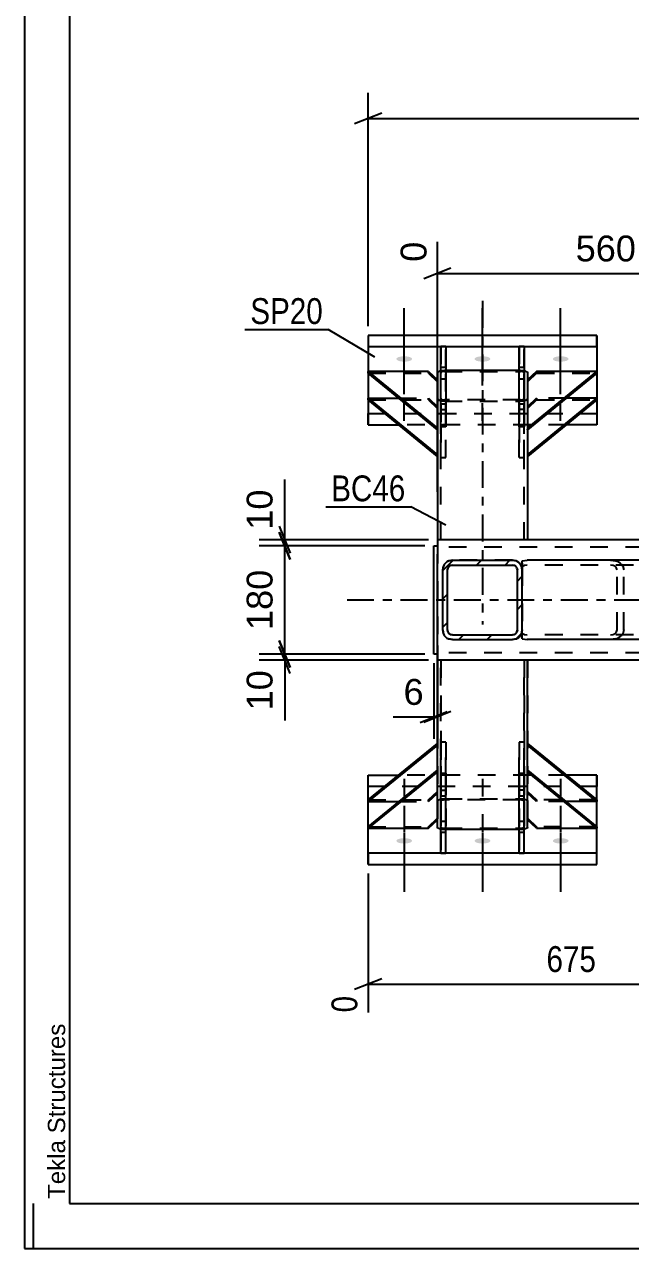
# Model space of a CAD drawing. Header units: millimetres. Extents: x 0 to 841, y 0 to 594.
# Drawn here: x 0 to 67.1, y 0 to 135.7 of the extents above; entities that cross this region are included whole.
import ezdxf

# ---------------------------------------------------------------- set-up
doc = ezdxf.new("R2010")
doc.units = ezdxf.units.MM
doc.linetypes.add('DXK_LINE_DOT2', pattern=[3.9198, 1.9599, -1.9599])
doc.linetypes.add('DXK_LINE_DOT3', pattern=[5.9187, 2.979, -0.9799, 0.9799, -0.9799])
doc.styles.add('Arial', font='ARIAL.TTF', dxfattribs={"height": 0.2})
doc.styles.add('Arial Narrow', font='ARIALN.TTF', dxfattribs={"height": 0.2})

# ---------------------------------------------------------------- blocks, each defined once
blk = doc.blocks.new('Unknown-318890635-1126')
at = {"color": 5, "linetype": 'Continuous'}
for p, q in [((0, 594), (0, 0)), ((5, 589), (5, 5)), ((1, 0), (1, 5)), ((5, 5), (836, 5)), ((0, 0), (841, 0))]:
    blk.add_line(p, q, dxfattribs=at)
at = {"color": 174, "linetype": 'Continuous', "style": 'Arial'}
blk.add_text('Tekla Structures', height=1.9102, rotation=90, dxfattribs=at).set_placement((4.5, 5.5))
blk = doc.blocks.new('Part-318890635-2611 - 2607')
at = {"color": 2, "linetype": 'Continuous'}
for p, q in [((45.74, 52.99), (45.74, 65.25)), ((55.74, 52.99), (55.74, 65.25)), ((45.74, 46.73), (45.74, 47.53)), ((55.74, 46.73), (55.74, 47.53)), ((45.8, 46.62), (45.74, 46.73)), ((45.97, 46.53), (45.8, 46.62)), ((46.14, 46.49), (45.97, 46.53)), ((54.8, 46.45), (46.67, 46.45)), ((55.5, 46.53), (55.34, 46.49)), ((55.68, 46.62), (55.5, 46.53)), ((55.74, 46.73), (55.68, 46.62))]:
    blk.add_line(p, q, dxfattribs=at)
at = {"color": 7, "linetype": 'DXK_LINE_DOT2'}
for p, q in [((55.74, 65.25), (45.74, 65.25)), ((45.74, 65.25), (45.74, 49.6)), ((46.14, 46.73), (46.14, 65.25)), ((46.14, 65.25), (46.14, 49.6)), ((55.34, 49.6), (55.34, 65.25)), ((55.34, 65.25), (55.34, 46.73)), ((55.74, 65.25), (55.74, 49.6)), ((45.74, 47.53), (45.74, 52.99)), ((55.74, 47.53), (55.74, 52.99)), ((45.74, 49.6), (45.8, 49.7)), ((45.74, 49.6), (45.74, 46.73)), ((45.8, 49.7), (45.97, 49.79)), ((45.97, 49.79), (46.23, 49.85)), ((46.17, 49.65), (46.14, 49.6)), ((46.14, 49.6), (46.14, 46.73)), ((46.25, 49.7), (46.17, 49.65)), ((46.23, 49.85), (46.54, 49.87)), ((46.38, 49.72), (46.25, 49.7)), ((46.54, 49.74), (46.38, 49.72)), ((46.54, 49.87), (54.94, 49.87)), ((54.94, 49.74), (46.54, 49.74)), ((54.94, 49.87), (55.24, 49.85)), ((55.09, 49.72), (54.94, 49.74)), ((55.22, 49.7), (55.09, 49.72)), ((55.31, 49.65), (55.22, 49.7)), ((55.24, 49.85), (55.5, 49.79)), ((55.34, 49.6), (55.31, 49.65)), ((55.34, 46.73), (55.34, 49.6)), ((55.5, 49.79), (55.68, 49.7)), ((55.68, 49.7), (55.74, 49.6)), ((55.74, 49.6), (55.74, 46.73)), ((46.14, 46.73), (46.17, 46.67)), ((46.23, 46.47), (46.14, 46.49)), ((46.17, 46.67), (46.25, 46.63)), ((46.54, 46.45), (46.23, 46.47)), ((46.25, 46.63), (46.38, 46.6)), ((46.38, 46.6), (46.54, 46.59)), ((46.54, 46.59), (54.94, 46.59)), ((46.67, 46.45), (46.54, 46.45)), ((54.94, 46.45), (54.8, 46.45)), ((54.94, 46.59), (55.09, 46.6)), ((55.24, 46.47), (54.94, 46.45)), ((55.09, 46.6), (55.22, 46.63)), ((55.22, 46.63), (55.31, 46.67)), ((55.34, 46.49), (55.24, 46.47)), ((55.31, 46.67), (55.34, 46.73))]:
    blk.add_line(p, q, dxfattribs=at)
blk = doc.blocks.new('Bolt-318890635-2741 - 2607')
at = {"linetype": 'Continuous'}
for points in [[(42.07, 44.9), (41.89, 44.91), (41.72, 44.93), (41.56, 44.96), (41.43, 45), (41.32, 45.05), (41.25, 45.11), (41.21, 45.17), (41.21, 45.23), (41.25, 45.29), (41.32, 45.35), (41.43, 45.4), (41.56, 45.44), (41.72, 45.47), (41.89, 45.49), (42.07, 45.49), (42.25, 45.49), (42.42, 45.47), (42.58, 45.44), (42.71, 45.4), (42.82, 45.35), (42.89, 45.29), (42.93, 45.23), (42.93, 45.17), (42.89, 45.11), (42.82, 45.05), (42.71, 45), (42.58, 44.96), (42.42, 44.93), (42.25, 44.91)], [(50.74, 44.9), (50.56, 44.91), (50.38, 44.93), (50.23, 44.96), (50.09, 45), (49.99, 45.05), (49.91, 45.11), (49.87, 45.17), (49.87, 45.23), (49.91, 45.29), (49.99, 45.35), (50.09, 45.4), (50.23, 45.44), (50.38, 45.47), (50.56, 45.49), (50.74, 45.49), (50.92, 45.49), (51.09, 45.47), (51.25, 45.44), (51.38, 45.4), (51.49, 45.35), (51.56, 45.29), (51.6, 45.23), (51.6, 45.17), (51.56, 45.11), (51.49, 45.05), (51.38, 45), (51.25, 44.96), (51.09, 44.93), (50.92, 44.91)], [(59.4, 44.9), (59.22, 44.91), (59.05, 44.93), (58.89, 44.96), (58.76, 45), (58.65, 45.05), (58.58, 45.11), (58.54, 45.17), (58.54, 45.23), (58.58, 45.29), (58.65, 45.35), (58.76, 45.4), (58.89, 45.44), (59.05, 45.47), (59.22, 45.49), (59.4, 45.49), (59.58, 45.49), (59.76, 45.47), (59.91, 45.44), (60.05, 45.4), (60.15, 45.35), (60.23, 45.29), (60.27, 45.23), (60.27, 45.17), (60.23, 45.11), (60.15, 45.05), (60.05, 45), (59.91, 44.96), (59.76, 44.93), (59.58, 44.91)]]:
    blk.add_hatch(color=1, dxfattribs=at).paths.add_polyline_path(points)
at = {"color": 1, "linetype": 'DXK_LINE_DOT2'}
for p, q in [((42.07, 52.07), (42.07, 45.49)), ((50.74, 52.07), (50.74, 45.49)), ((59.4, 52.07), (59.4, 45.49)), ((42.07, 49.1), (42.07, 42.52)), ((59.4, 49.1), (59.4, 42.52))]:
    blk.add_line(p, q, dxfattribs=at)
at = {"color": 1, "linetype": 'Continuous'}
for p, q in [((42.07, 46.14), (42.07, 39.56)), ((50.74, 46.14), (50.74, 39.56)), ((59.4, 46.14), (59.4, 39.56))]:
    blk.add_line(p, q, dxfattribs=at)
blk = doc.blocks.new('Part-318890635-2613 - 2607')
at = {"color": 2, "linetype": 'Continuous'}
for p, q in [((45.74, 78.58), (45.74, 76.98)), ((268.47, 78.58), (45.74, 78.58)), ((45.74, 66.85), (45.74, 76.98)), ((45.74, 65.25), (45.74, 66.85)), ((268.47, 65.25), (45.74, 65.25))]:
    blk.add_line(p, q, dxfattribs=at)
at = {"color": 7, "linetype": 'DXK_LINE_DOT2'}
for p, q in [((45.74, 78.58), (45.74, 78.11)), ((268.47, 77.78), (45.74, 77.78)), ((45.74, 66.85), (45.74, 65.37)), ((268.47, 66.05), (45.74, 66.05))]:
    blk.add_line(p, q, dxfattribs=at)
at = {"color": 7, "linetype": 'DXK_LINE_DOT3'}
blk.add_line((35.74, 71.91), (268.47, 71.91), dxfattribs=at)
blk = doc.blocks.new('Part-318890635-2742 - 2607')
at = {"color": 2, "linetype": 'Continuous'}
for p, q in [((38.07, 43.83), (38.07, 52.49)), ((38.07, 52.49), (41.45, 52.49)), ((63.4, 52.49), (60.03, 52.49)), ((63.4, 43.83), (63.4, 52.49)), ((38.07, 43.83), (38.07, 42.58)), ((63.4, 43.83), (38.07, 43.83)), ((63.4, 42.58), (63.4, 43.83)), ((38.07, 42.58), (63.4, 42.58))]:
    blk.add_line(p, q, dxfattribs=at)
at = {"color": 7, "linetype": 'DXK_LINE_DOT2'}
for p, q in [((38.07, 51.24), (38.07, 52.49)), ((60.03, 52.49), (41.45, 52.49)), ((63.4, 52.49), (63.4, 51.24)), ((38.07, 42.58), (38.07, 51.24)), ((63.4, 51.24), (38.07, 51.24)), ((63.4, 42.58), (63.4, 51.24))]:
    blk.add_line(p, q, dxfattribs=at)
blk = doc.blocks.new('Part-318890635-2614 - 2607')
at = {"linetype": 'Continuous'}
h = blk.add_hatch(dxfattribs=at)
h.set_pattern_fill('', scale=0.7, style=0, pattern_type=0)
h.set_pattern_definition([(45, (54.478, 67.5938), (-1.57154, 1.57154), [])])
h.paths.add_polyline_path([(54.07, 67.51), (54.48, 67.59), (54.82, 67.83), (55.06, 68.17), (55.14, 68.58), (55.14, 75.25), (55.06, 75.65), (54.82, 76), (54.48, 76.23), (54.07, 76.31), (47.4, 76.31), (47, 76.23), (46.65, 76), (46.42, 75.65), (46.34, 75.25), (46.34, 68.58), (46.42, 68.17), (46.65, 67.83), (47, 67.59), (47.4, 67.51)])
h.paths.add_polyline_path([(47.2, 68.09), (47.03, 68.2), (46.91, 68.38), (46.87, 68.58), (46.87, 75.25), (46.91, 75.45), (47.03, 75.62), (47.2, 75.74), (47.4, 75.78), (54.07, 75.78), (54.27, 75.74), (54.45, 75.62), (54.56, 75.45), (54.6, 75.25), (54.6, 68.58), (54.56, 68.38), (54.45, 68.2), (54.27, 68.09), (54.07, 68.05), (47.4, 68.05)])
at = {"color": 7, "linetype": 'DXK_LINE_DOT2'}
for p, q in [((47, 76.23), (47.4, 76.31)), ((54.07, 76.31), (47.4, 76.31)), ((54.07, 76.31), (54.07, 76.31)), ((54.07, 76.31), (54.48, 76.23)), ((46.34, 75.25), (46.42, 75.65)), ((46.34, 68.58), (46.34, 75.25)), ((46.91, 75.45), (46.87, 75.25)), ((46.87, 68.58), (46.87, 75.25)), ((47.4, 75.78), (47.2, 75.74)), ((47.4, 75.78), (54.07, 75.78)), ((54.27, 75.74), (54.07, 75.78)), ((54.6, 75.25), (54.56, 75.45)), ((54.6, 68.58), (54.6, 75.25)), ((55.06, 75.65), (55.14, 75.25)), ((55.14, 68.58), (55.14, 75.25)), ((46.42, 68.17), (46.34, 68.58)), ((46.87, 68.58), (46.91, 68.38)), ((47.2, 68.09), (47.4, 68.05)), ((47.4, 68.05), (54.07, 68.05)), ((54.07, 68.05), (54.27, 68.09)), ((54.56, 68.38), (54.6, 68.58)), ((55.14, 68.58), (55.06, 68.17)), ((47.4, 67.51), (47, 67.59)), ((47.4, 67.51), (54.07, 67.51)), ((54.48, 67.59), (54.07, 67.51))]:
    blk.add_line(p, q, dxfattribs=at)
at = {"color": 2, "linetype": 'Continuous'}
for p, q in [((47.4, 76.31), (47, 76.23)), ((47.4, 76.31), (47.4, 76.31)), ((47.4, 76.31), (54.07, 76.31)), ((54.07, 76.31), (54.07, 76.31)), ((54.48, 76.23), (54.07, 76.31)), ((46.42, 75.65), (46.34, 75.25)), ((46.34, 75.25), (46.34, 75.25)), ((46.34, 68.58), (46.34, 75.25)), ((46.87, 75.25), (46.91, 75.45)), ((46.87, 75.25), (46.87, 75.25)), ((46.87, 68.58), (46.87, 75.25)), ((47.2, 75.74), (47.4, 75.78)), ((47.4, 75.78), (47.4, 75.78)), ((47.4, 75.78), (54.07, 75.78)), ((54.07, 75.78), (54.07, 75.78)), ((54.07, 75.78), (54.27, 75.74)), ((54.56, 75.45), (54.6, 75.25)), ((54.6, 75.25), (54.6, 75.25)), ((54.6, 68.58), (54.6, 75.25)), ((55.14, 75.25), (55.06, 75.65)), ((55.14, 75.25), (55.14, 75.25)), ((55.14, 68.58), (55.14, 75.25)), ((46.34, 68.58), (46.34, 68.58)), ((46.34, 68.58), (46.42, 68.17)), ((46.87, 68.58), (46.87, 68.58)), ((46.91, 68.38), (46.87, 68.58)), ((47.4, 68.05), (47.2, 68.09)), ((47.4, 68.05), (47.4, 68.05)), ((47.4, 68.05), (54.07, 68.05)), ((54.27, 68.09), (54.07, 68.05)), ((54.07, 68.05), (54.07, 68.05)), ((54.6, 68.58), (54.56, 68.38)), ((54.6, 68.58), (54.6, 68.58)), ((55.06, 68.17), (55.14, 68.58)), ((55.14, 68.58), (55.14, 68.58)), ((47, 67.59), (47.4, 67.51)), ((47.4, 67.51), (47.4, 67.51)), ((47.4, 67.51), (54.07, 67.51)), ((54.07, 67.51), (54.48, 67.59)), ((54.07, 67.51), (54.07, 67.51))]:
    blk.add_line(p, q, dxfattribs=at)
at = {"color": 7, "linetype": 'DXK_LINE_DOT3'}
blk.add_line((50.74, 71.91), (50.74, 71.91), dxfattribs=at)
at = {"color": 7, "linetype": 'DXK_LINE_DOT2'}
for centre, radius, start, end in [((47.4, 75.25), 1.07, 112.5, 157.5), ((54.07, 75.25), 1.07, 22.5, 67.5), ((47.4, 75.25), 0.533, 112.5, 157.5), ((54.07, 75.25), 0.533, 22.5, 67.5), ((47.4, 68.58), 1.07, 202.5, 247.5), ((47.4, 68.58), 0.533, 202.5, 247.5), ((54.07, 68.58), 0.533, 292.5, 337.5), ((54.07, 68.58), 1.07, 292.5, 337.5)]:
    blk.add_arc(centre, radius, start, end, dxfattribs=at)
at = {"color": 2, "linetype": 'Continuous'}
for centre, radius, start, end in [((47.4, 75.25), 1.07, 112.5, 157.5), ((54.07, 75.25), 1.07, 22.5, 67.5), ((47.4, 75.25), 0.533, 112.5, 157.5), ((54.07, 75.25), 0.533, 22.5, 67.5), ((47.4, 68.58), 1.07, 202.5, 247.5), ((47.4, 68.58), 0.533, 202.5, 247.5), ((54.07, 68.58), 0.533, 292.5, 337.5), ((54.07, 68.58), 1.07, 292.5, 337.5)]:
    blk.add_arc(centre, radius, start, end, dxfattribs=at)
blk = doc.blocks.new('Part-318890635-2744 - 2607')
at = {"color": 2, "linetype": 'Continuous'}
for p, q in [((38.07, 97.05), (38.07, 97.24)), ((38.07, 97.24), (45.74, 90.97)), ((44.74, 97.24), (38.07, 97.24)), ((45.74, 90.79), (38.07, 97.05)), ((44.74, 97.24), (45.74, 96.3)), ((45.74, 96.3), (45.74, 90.97)), ((45.74, 90.97), (45.74, 90.83))]:
    blk.add_line(p, q, dxfattribs=at)
at = {"color": 7, "linetype": 'DXK_LINE_DOT2'}
for p, q in [((38.07, 97.05), (44.74, 97.05)), ((44.74, 97.05), (44.74, 97.24)), ((44.74, 97.05), (45.74, 96.11)), ((45.74, 90.83), (45.74, 90.79))]:
    blk.add_line(p, q, dxfattribs=at)
blk = doc.blocks.new('Part-318890635-2697 - 2607')
at = {"color": 2, "linetype": 'Continuous'}
for p, q in [((56.74, 97.24), (55.74, 96.3)), ((55.74, 90.97), (63.4, 97.24)), ((63.4, 97.05), (55.74, 90.79)), ((63.4, 97.24), (56.74, 97.24)), ((63.4, 97.24), (63.4, 97.05)), ((55.74, 96.3), (55.74, 90.84))]:
    blk.add_line(p, q, dxfattribs=at)
at = {"color": 7, "linetype": 'DXK_LINE_DOT2'}
for p, q in [((56.74, 97.05), (55.74, 96.11)), ((56.74, 97.24), (56.74, 97.05)), ((56.74, 97.05), (63.4, 97.05)), ((55.74, 90.79), (55.74, 90.84)), ((55.74, 90.84), (55.74, 90.79))]:
    blk.add_line(p, q, dxfattribs=at)
blk = doc.blocks.new('Part-318890635-2640 - 2607')
at = {"color": 7, "linetype": 'DXK_LINE_DOT3'}
blk.add_line((50.74, 105.06), (50.74, 69.18), dxfattribs=at)
at = {"color": 2, "linetype": 'Continuous'}
for p, q in [((45.74, 97.1), (45.8, 97.2)), ((45.74, 97.1), (45.74, 96.3)), ((45.8, 97.2), (45.97, 97.29)), ((46.14, 97.33), (45.97, 97.29)), ((54.8, 97.37), (46.67, 97.37)), ((55.5, 97.29), (55.34, 97.33)), ((55.5, 97.29), (55.68, 97.2)), ((55.68, 97.2), (55.74, 97.1)), ((55.74, 97.1), (55.74, 96.3)), ((45.74, 90.84), (45.74, 78.58)), ((55.74, 90.84), (55.74, 78.58))]:
    blk.add_line(p, q, dxfattribs=at)
at = {"color": 7, "linetype": 'DXK_LINE_DOT2'}
for p, q in [((46.23, 97.35), (46.14, 97.33)), ((46.17, 97.15), (46.14, 97.1)), ((46.14, 94.23), (46.14, 97.1)), ((46.14, 78.58), (46.14, 97.1)), ((46.25, 97.2), (46.17, 97.15)), ((46.23, 97.35), (46.54, 97.37)), ((46.38, 97.23), (46.25, 97.2)), ((46.54, 97.24), (46.38, 97.23)), ((46.67, 97.37), (46.54, 97.37)), ((46.54, 97.24), (54.94, 97.24)), ((54.94, 97.37), (54.8, 97.37)), ((54.94, 97.37), (55.24, 97.35)), ((55.09, 97.23), (54.94, 97.24)), ((55.22, 97.2), (55.09, 97.23)), ((55.31, 97.15), (55.22, 97.2)), ((55.34, 97.33), (55.24, 97.35)), ((55.34, 97.1), (55.31, 97.15)), ((55.34, 94.23), (55.34, 97.1)), ((55.34, 78.58), (55.34, 97.1)), ((45.74, 96.3), (45.74, 90.84)), ((45.74, 96.3), (45.74, 94.23)), ((55.74, 96.3), (55.74, 90.84)), ((55.74, 96.3), (55.74, 94.23)), ((45.74, 94.23), (45.74, 78.58)), ((45.8, 94.12), (45.74, 94.23)), ((45.97, 94.03), (45.8, 94.12)), ((46.23, 93.97), (45.97, 94.03)), ((46.14, 78.58), (46.14, 94.23)), ((46.14, 94.23), (46.17, 94.17)), ((46.17, 94.17), (46.25, 94.13)), ((46.54, 93.95), (46.23, 93.97)), ((46.25, 94.13), (46.38, 94.1)), ((46.38, 94.1), (46.54, 94.09)), ((54.94, 94.09), (46.54, 94.09)), ((46.54, 93.95), (54.94, 93.95)), ((54.94, 94.09), (55.09, 94.1)), ((55.24, 93.97), (54.94, 93.95)), ((55.09, 94.1), (55.22, 94.13)), ((55.22, 94.13), (55.31, 94.17)), ((55.5, 94.03), (55.24, 93.97)), ((55.31, 94.17), (55.34, 94.23)), ((55.34, 78.58), (55.34, 94.23)), ((55.68, 94.12), (55.5, 94.03)), ((55.74, 94.23), (55.68, 94.12)), ((55.74, 94.23), (55.74, 78.58)), ((55.74, 78.58), (45.74, 78.58))]:
    blk.add_line(p, q, dxfattribs=at)
blk = doc.blocks.new('Part-318890635-2715 - 2607')
at = {"color": 7, "linetype": 'DXK_LINE_DOT2'}
for p, q in [((55.34, 56.14), (54.8, 56.14)), ((54.8, 56.14), (54.8, 50.21)), ((54.8, 52.49), (54.8, 56.14)), ((55.34, 56.14), (55.34, 50.21)), ((55.34, 52.49), (55.34, 56.14)), ((55.34, 52.49), (54.8, 52.49)), ((54.8, 52.49), (54.8, 50.21)), ((55.34, 50.21), (55.34, 52.49)), ((55.34, 50.81), (54.8, 50.81)), ((54.8, 50.21), (55.34, 50.21))]:
    blk.add_line(p, q, dxfattribs=at)
blk = doc.blocks.new('Part-318890635-2655 - 2607')
at = {"color": 2, "linetype": 'Continuous'}
for p, q in [((63.4, 101.25), (38.07, 101.25)), ((38.07, 101.25), (38.07, 100)), ((63.4, 100), (63.4, 101.25)), ((38.07, 100), (63.4, 100)), ((38.07, 100), (38.07, 91.33)), ((63.4, 100), (63.4, 91.33)), ((38.07, 91.33), (41.45, 91.33)), ((63.4, 91.33), (60.03, 91.33))]:
    blk.add_line(p, q, dxfattribs=at)
at = {"color": 7, "linetype": 'DXK_LINE_DOT2'}
for p, q in [((38.07, 101.25), (38.07, 92.58)), ((63.4, 101.25), (63.4, 92.58)), ((38.07, 92.58), (63.4, 92.58)), ((38.07, 91.33), (38.07, 92.58)), ((63.4, 92.58), (63.4, 91.33)), ((60.03, 91.33), (41.45, 91.33))]:
    blk.add_line(p, q, dxfattribs=at)
blk = doc.blocks.new('Part-318890635-2661 - 2607')
at = {"color": 2, "linetype": 'Continuous'}
for p, q in [((45.34, 65.91), (45.34, 77.91)), ((45.34, 77.91), (45.74, 77.91)), ((45.74, 65.91), (45.34, 65.91))]:
    blk.add_line(p, q, dxfattribs=at)
at = {"color": 7, "linetype": 'DXK_LINE_DOT2'}
blk.add_line((45.74, 77.91), (45.74, 65.91), dxfattribs=at)
blk = doc.blocks.new('Bolt-318890635-2668 - 2607')
at = {"linetype": 'Continuous'}
for points in [[(42.07, 98.92), (42.25, 98.92), (42.42, 98.9), (42.58, 98.87), (42.71, 98.83), (42.82, 98.78), (42.89, 98.72), (42.93, 98.66), (42.93, 98.6), (42.89, 98.54), (42.82, 98.48), (42.71, 98.43), (42.58, 98.39), (42.42, 98.36), (42.25, 98.34), (42.07, 98.33), (41.89, 98.34), (41.72, 98.36), (41.56, 98.39), (41.43, 98.43), (41.32, 98.48), (41.25, 98.54), (41.21, 98.6), (41.21, 98.66), (41.25, 98.72), (41.32, 98.78), (41.43, 98.83), (41.56, 98.87), (41.72, 98.9), (41.89, 98.92)], [(50.74, 98.92), (50.92, 98.92), (51.09, 98.9), (51.25, 98.87), (51.38, 98.83), (51.49, 98.78), (51.56, 98.72), (51.6, 98.66), (51.6, 98.6), (51.56, 98.54), (51.49, 98.48), (51.38, 98.43), (51.25, 98.39), (51.09, 98.36), (50.92, 98.34), (50.74, 98.33), (50.56, 98.34), (50.38, 98.36), (50.23, 98.39), (50.09, 98.43), (49.99, 98.48), (49.91, 98.54), (49.87, 98.6), (49.87, 98.66), (49.91, 98.72), (49.99, 98.78), (50.09, 98.83), (50.23, 98.87), (50.38, 98.9), (50.56, 98.92)], [(59.4, 98.92), (59.58, 98.92), (59.76, 98.9), (59.91, 98.87), (60.05, 98.83), (60.15, 98.78), (60.23, 98.72), (60.27, 98.66), (60.27, 98.6), (60.23, 98.54), (60.15, 98.48), (60.05, 98.43), (59.91, 98.39), (59.76, 98.36), (59.58, 98.34), (59.4, 98.33), (59.22, 98.34), (59.05, 98.36), (58.89, 98.39), (58.76, 98.43), (58.65, 98.48), (58.58, 98.54), (58.54, 98.6), (58.54, 98.66), (58.58, 98.72), (58.65, 98.78), (58.76, 98.83), (58.89, 98.87), (59.05, 98.9), (59.22, 98.92)]]:
    blk.add_hatch(color=1, dxfattribs=at).paths.add_polyline_path(points)
at = {"color": 1, "linetype": 'Continuous'}
for p, q in [((42.07, 97.69), (42.07, 104.27)), ((50.74, 97.69), (50.74, 104.27)), ((59.4, 97.69), (59.4, 104.27))]:
    blk.add_line(p, q, dxfattribs=at)
at = {"color": 1, "linetype": 'DXK_LINE_DOT2'}
for p, q in [((42.07, 94.72), (42.07, 101.3)), ((59.4, 94.72), (59.4, 101.3)), ((42.07, 91.76), (42.07, 98.34)), ((50.74, 91.76), (50.74, 98.34)), ((59.4, 91.76), (59.4, 98.34))]:
    blk.add_line(p, q, dxfattribs=at)
blk = doc.blocks.new('Part-318890635-2690 - 2607')
at = {"linetype": 'Continuous'}
h = blk.add_hatch(dxfattribs=at)
h.set_pattern_fill('', scale=0.7, style=0, pattern_type=0)
h.set_pattern_definition([(45, (111.14, 67.5938), (-1.57154, 1.57154), [])])
h.paths.add_polyline_path([(110.58, 67.51), (111.14, 67.59), (111.62, 67.83), (111.94, 68.17), (112.05, 68.58), (112.05, 75.25), (111.94, 75.65), (111.62, 76), (111.14, 76.23), (110.58, 76.31), (101.35, 76.31), (100.79, 76.23), (100.31, 76), (99.99, 75.65), (99.88, 75.25), (99.88, 68.58), (99.99, 68.17), (100.31, 67.83), (100.79, 67.59), (101.35, 67.51)])
h.paths.add_polyline_path([(101.07, 68.09), (100.83, 68.2), (100.67, 68.38), (100.61, 68.58), (100.61, 75.25), (100.67, 75.45), (100.83, 75.62), (101.07, 75.74), (101.35, 75.78), (110.58, 75.78), (110.86, 75.74), (111.1, 75.62), (111.26, 75.45), (111.31, 75.25), (111.31, 68.58), (111.26, 68.38), (111.1, 68.2), (110.86, 68.09), (110.58, 68.05), (101.35, 68.05)])
at = {"color": 2, "linetype": 'Continuous'}
for p, q in [((55.12, 76.23), (55.69, 76.31)), ((55.14, 75.59), (55.12, 76.23)), ((55.14, 76), (55.12, 76.23)), ((101.35, 76.31), (55.69, 76.31)), ((101.35, 76.31), (100.79, 76.23)), ((101.35, 76.31), (110.58, 76.31)), ((111.14, 76.23), (110.58, 76.31)), ((55.14, 76), (55.14, 75.25)), ((99.99, 75.65), (99.88, 75.25)), ((99.88, 68.58), (99.88, 75.25)), ((100.61, 75.25), (100.67, 75.45)), ((100.61, 68.58), (100.61, 75.25)), ((101.07, 75.74), (101.35, 75.78)), ((101.35, 75.78), (110.58, 75.78)), ((110.58, 75.78), (110.86, 75.74)), ((111.26, 75.45), (111.31, 75.25)), ((111.31, 68.58), (111.31, 75.25)), ((112.05, 75.25), (111.94, 75.65)), ((112.05, 68.58), (112.05, 75.25)), ((55.12, 67.59), (55.14, 68.23)), ((55.14, 68.17), (55.14, 68.58)), ((55.14, 67.83), (55.14, 68.17)), ((99.88, 68.58), (99.99, 68.17)), ((100.67, 68.38), (100.61, 68.58)), ((101.35, 68.05), (101.07, 68.09)), ((101.35, 68.05), (110.58, 68.05)), ((110.86, 68.09), (110.58, 68.05)), ((111.31, 68.58), (111.26, 68.38)), ((111.94, 68.17), (112.05, 68.58)), ((55.12, 67.59), (55.14, 67.83)), ((55.12, 67.59), (55.69, 67.51)), ((101.35, 67.51), (55.69, 67.51)), ((100.79, 67.59), (101.35, 67.51)), ((101.35, 67.51), (110.58, 67.51)), ((110.58, 67.51), (111.14, 67.59))]:
    blk.add_line(p, q, dxfattribs=at)
at = {"color": 7, "linetype": 'DXK_LINE_DOT2'}
for p, q in [((64.91, 76.31), (65.48, 76.23)), ((110.58, 76.31), (101.35, 76.31)), ((55.16, 75.62), (55.14, 75.59)), ((55.14, 75.45), (55.14, 68.58)), ((55.4, 75.74), (55.16, 75.62)), ((55.69, 75.78), (55.4, 75.74)), ((110.58, 75.78), (55.69, 75.78)), ((65.19, 75.74), (64.91, 75.78)), ((65.65, 75.25), (65.59, 75.45)), ((65.65, 68.58), (65.65, 75.25)), ((66.27, 75.65), (66.39, 75.25)), ((66.39, 68.58), (66.39, 75.25)), ((55.14, 68.23), (55.16, 68.2)), ((55.16, 68.2), (55.4, 68.09)), ((55.4, 68.09), (55.69, 68.05)), ((110.58, 68.05), (55.69, 68.05)), ((64.91, 68.05), (65.19, 68.09)), ((65.59, 68.38), (65.65, 68.58)), ((66.39, 68.58), (66.27, 68.17)), ((65.48, 67.59), (64.91, 67.51)), ((110.58, 67.51), (101.35, 67.51))]:
    blk.add_line(p, q, dxfattribs=at)
for centre, radius, start, end in [((65.14, 74.93), 1.35, 32.6711, 75.6111), ((65.03, 75.09), 0.673, 32.6711, 75.6111), ((65.03, 68.74), 0.673, 284.3889, 327.3289), ((65.14, 68.9), 1.35, 284.3889, 327.3289)]:
    blk.add_arc(centre, radius, start, end, dxfattribs=at)
at = {"color": 2, "linetype": 'Continuous'}
for centre, radius, start, end in [((101.12, 74.93), 1.35, 104.3889, 147.3289), ((110.81, 74.93), 1.35, 32.6711, 75.6111), ((101.24, 75.09), 0.673, 104.3889, 147.3289), ((110.69, 75.09), 0.673, 32.6711, 75.6111), ((101.12, 68.9), 1.35, 212.6711, 255.6111), ((101.24, 68.74), 0.673, 212.6711, 255.6111), ((110.69, 68.74), 0.673, 284.3889, 327.3289), ((110.81, 68.9), 1.35, 284.3889, 327.3289)]:
    blk.add_arc(centre, radius, start, end, dxfattribs=at)
blk = doc.blocks.new('Part-318890635-2705 - 2607')
at = {"color": 2, "linetype": 'Continuous'}
for p, q in [((55.74, 53.04), (63.4, 46.77)), ((55.74, 52.85), (55.74, 52.99)), ((63.4, 46.59), (55.74, 52.85)), ((55.74, 47.53), (55.74, 52.85)), ((56.74, 46.59), (55.74, 47.53)), ((56.74, 46.59), (63.4, 46.59)), ((63.4, 46.77), (63.4, 46.59))]:
    blk.add_line(p, q, dxfattribs=at)
at = {"color": 7, "linetype": 'DXK_LINE_DOT2'}
for p, q in [((55.74, 53.04), (55.74, 52.99)), ((55.74, 52.99), (55.74, 53.04)), ((55.74, 47.71), (56.74, 46.77)), ((63.4, 46.77), (56.74, 46.77)), ((56.74, 46.77), (56.74, 46.59))]:
    blk.add_line(p, q, dxfattribs=at)
blk = doc.blocks.new('Part-318890635-2706 - 2607')
at = {"color": 2, "linetype": 'Continuous'}
for p, q in [((55.74, 56), (63.4, 49.74)), ((63.4, 49.55), (55.74, 55.82)), ((63.4, 49.55), (60, 49.55)), ((63.4, 49.74), (63.4, 49.55))]:
    blk.add_line(p, q, dxfattribs=at)
at = {"color": 7, "linetype": 'DXK_LINE_DOT2'}
for p, q in [((55.74, 50.49), (55.74, 56)), ((55.74, 50.67), (56.74, 49.74)), ((56.74, 49.55), (55.74, 50.49)), ((63.4, 49.74), (56.74, 49.74)), ((56.74, 49.74), (56.74, 49.55)), ((60, 49.55), (56.74, 49.55))]:
    blk.add_line(p, q, dxfattribs=at)
blk = doc.blocks.new('Part-318890635-2709 - 2607')
at = {"color": 2, "linetype": 'Continuous'}
for p, q in [((38.07, 46.77), (45.74, 53.04)), ((45.74, 47.53), (45.74, 52.99)), ((45.74, 52.85), (38.07, 46.59)), ((44.74, 46.59), (45.74, 47.53)), ((38.07, 46.59), (38.07, 46.77)), ((38.07, 46.59), (44.74, 46.59))]:
    blk.add_line(p, q, dxfattribs=at)
at = {"color": 7, "linetype": 'DXK_LINE_DOT2'}
for p, q in [((45.74, 53.04), (45.74, 52.99)), ((45.74, 52.99), (45.74, 53.04)), ((44.74, 46.77), (45.74, 47.71)), ((38.07, 46.77), (44.74, 46.77)), ((44.74, 46.59), (44.74, 46.77))]:
    blk.add_line(p, q, dxfattribs=at)
blk = doc.blocks.new('Part-318890635-2710 - 2607')
at = {"color": 2, "linetype": 'Continuous'}
for p, q in [((38.07, 49.74), (45.74, 56)), ((45.74, 55.82), (38.07, 49.55)), ((38.07, 49.55), (38.07, 49.74)), ((38.07, 49.55), (41.47, 49.55))]:
    blk.add_line(p, q, dxfattribs=at)
at = {"color": 7, "linetype": 'DXK_LINE_DOT2'}
for p, q in [((45.74, 50.49), (45.74, 56)), ((44.74, 49.74), (45.74, 50.67)), ((44.74, 49.55), (45.74, 50.49)), ((38.07, 49.74), (44.74, 49.74)), ((41.47, 49.55), (44.74, 49.55)), ((44.74, 49.55), (44.74, 49.74))]:
    blk.add_line(p, q, dxfattribs=at)
blk = doc.blocks.new('Part-318890635-2711 - 2607')
at = {"color": 2, "linetype": 'Continuous'}
for p, q in [((54.8, 43.83), (54.8, 52.72)), ((54.8, 52.72), (55.34, 52.72)), ((55.34, 43.83), (55.34, 52.72)), ((54.8, 43.83), (55.34, 43.83))]:
    blk.add_line(p, q, dxfattribs=at)
at = {"color": 7, "linetype": 'DXK_LINE_DOT2'}
for p, q in [((54.8, 52.72), (54.8, 46.11)), ((55.34, 52.72), (55.34, 46.11)), ((54.8, 47.39), (55.34, 47.39)), ((54.8, 46.11), (54.8, 43.83)), ((55.34, 46.11), (54.8, 46.11)), ((55.34, 43.83), (55.34, 46.11))]:
    blk.add_line(p, q, dxfattribs=at)
blk = doc.blocks.new('Part-318890635-2712 - 2607')
at = {"color": 2, "linetype": 'Continuous'}
for p, q in [((46.14, 43.83), (46.14, 52.72)), ((46.14, 52.72), (46.67, 52.72)), ((46.67, 43.83), (46.67, 52.72)), ((46.14, 43.83), (46.67, 43.83))]:
    blk.add_line(p, q, dxfattribs=at)
at = {"color": 7, "linetype": 'DXK_LINE_DOT2'}
for p, q in [((46.14, 52.72), (46.14, 46.11)), ((46.67, 52.72), (46.67, 46.11)), ((46.14, 47.39), (46.67, 47.39)), ((46.14, 46.11), (46.14, 43.83)), ((46.67, 46.11), (46.14, 46.11)), ((46.67, 43.83), (46.67, 46.11))]:
    blk.add_line(p, q, dxfattribs=at)
blk = doc.blocks.new('Part-318890635-2718 - 2607')
at = {"color": 7, "linetype": 'DXK_LINE_DOT2'}
for p, q in [((46.67, 56.14), (46.14, 56.14)), ((46.14, 56.14), (46.14, 50.21)), ((46.14, 52.49), (46.14, 56.14)), ((46.67, 56.14), (46.67, 50.21)), ((46.67, 52.49), (46.67, 56.14)), ((46.67, 52.49), (46.14, 52.49)), ((46.14, 52.49), (46.14, 50.21)), ((46.67, 50.21), (46.67, 52.49)), ((46.14, 50.81), (46.67, 50.81)), ((46.14, 50.21), (46.67, 50.21))]:
    blk.add_line(p, q, dxfattribs=at)
blk = doc.blocks.new('Part-318890635-2745 - 2607')
at = {"color": 2, "linetype": 'Continuous'}
for p, q in [((38.07, 94.09), (38.07, 94.27)), ((38.07, 94.27), (45.74, 88.01)), ((38.07, 94.27), (41.47, 94.27)), ((45.74, 87.83), (38.07, 94.09))]:
    blk.add_line(p, q, dxfattribs=at)
at = {"color": 7, "linetype": 'DXK_LINE_DOT2'}
for p, q in [((38.07, 94.09), (44.74, 94.09)), ((41.47, 94.27), (44.74, 94.27)), ((44.74, 94.09), (44.74, 94.27)), ((44.74, 94.27), (45.74, 93.33)), ((44.74, 94.09), (45.74, 93.15)), ((45.74, 93.33), (45.74, 87.83))]:
    blk.add_line(p, q, dxfattribs=at)
blk = doc.blocks.new('Part-318890635-2746 - 2607')
at = {"color": 2, "linetype": 'Continuous'}
for p, q in [((55.74, 88.01), (63.4, 94.27)), ((63.4, 94.09), (55.74, 87.83)), ((63.4, 94.27), (60, 94.27)), ((63.4, 94.27), (63.4, 94.09))]:
    blk.add_line(p, q, dxfattribs=at)
at = {"color": 7, "linetype": 'DXK_LINE_DOT2'}
for p, q in [((56.74, 94.27), (55.74, 93.33)), ((56.74, 94.09), (55.74, 93.15)), ((60, 94.27), (56.74, 94.27)), ((56.74, 94.27), (56.74, 94.09)), ((56.74, 94.09), (63.4, 94.09)), ((55.74, 93.33), (55.74, 87.83))]:
    blk.add_line(p, q, dxfattribs=at)
blk = doc.blocks.new('Part-318890635-2749 - 2607')
at = {"color": 2, "linetype": 'Continuous'}
for p, q in [((46.67, 100), (46.14, 100)), ((46.14, 91.11), (46.14, 100)), ((46.67, 100), (46.67, 91.11)), ((46.67, 91.11), (46.14, 91.11))]:
    blk.add_line(p, q, dxfattribs=at)
at = {"color": 7, "linetype": 'DXK_LINE_DOT2'}
for p, q in [((46.14, 100), (46.14, 97.72)), ((46.67, 97.72), (46.67, 100)), ((46.14, 91.11), (46.14, 97.72)), ((46.14, 97.72), (46.67, 97.72)), ((46.14, 96.43), (46.67, 96.43)), ((46.67, 91.11), (46.67, 97.72))]:
    blk.add_line(p, q, dxfattribs=at)
blk = doc.blocks.new('Part-318890635-2752 - 2607')
at = {"color": 2, "linetype": 'Continuous'}
for p, q in [((55.34, 100), (54.8, 100)), ((54.8, 91.11), (54.8, 100)), ((55.34, 100), (55.34, 91.11)), ((55.34, 91.11), (54.8, 91.11))]:
    blk.add_line(p, q, dxfattribs=at)
at = {"color": 7, "linetype": 'DXK_LINE_DOT2'}
for p, q in [((54.8, 100), (54.8, 97.72)), ((55.34, 97.72), (55.34, 100)), ((54.8, 91.11), (54.8, 97.72)), ((54.8, 97.72), (55.34, 97.72)), ((54.8, 96.43), (55.34, 96.43)), ((55.34, 91.11), (55.34, 97.72))]:
    blk.add_line(p, q, dxfattribs=at)
blk = doc.blocks.new('Part-318890635-2755 - 2607')
at = {"color": 7, "linetype": 'DXK_LINE_DOT2'}
for p, q in [((46.14, 87.69), (46.14, 93.61)), ((46.14, 93.61), (46.14, 91.33)), ((46.67, 93.61), (46.14, 93.61)), ((46.14, 93.01), (46.67, 93.01)), ((46.67, 87.69), (46.67, 93.61)), ((46.67, 91.33), (46.67, 93.61)), ((46.14, 91.33), (46.14, 87.69)), ((46.14, 91.33), (46.67, 91.33)), ((46.67, 87.69), (46.67, 91.33)), ((46.14, 87.69), (46.67, 87.69))]:
    blk.add_line(p, q, dxfattribs=at)
blk = doc.blocks.new('Part-318890635-2758 - 2607')
at = {"color": 7, "linetype": 'DXK_LINE_DOT2'}
for p, q in [((54.8, 87.69), (54.8, 93.61)), ((54.8, 93.61), (54.8, 91.33)), ((55.34, 93.61), (54.8, 93.61)), ((55.34, 93.01), (54.8, 93.01)), ((55.34, 87.69), (55.34, 93.61)), ((55.34, 91.33), (55.34, 93.61)), ((54.8, 91.33), (54.8, 87.69)), ((54.8, 91.33), (55.34, 91.33)), ((55.34, 87.69), (55.34, 91.33)), ((54.8, 87.69), (55.34, 87.69))]:
    blk.add_line(p, q, dxfattribs=at)
blk = doc.blocks.new('StraightDimension-318890635-2862 - 2607')
at = {"color": 7, "linetype": 'Continuous'}
for p, q in [((45.34, 64.91), (45.34, 56.53)), ((45.74, 64.25), (45.74, 56.53)), ((45.34, 58.93), (40.86, 58.93)), ((45.34, 58.93), (40.86, 58.93)), ((43.84, 58.33), (46.84, 59.53)), ((47.24, 59.53), (44.24, 58.33)), ((45.34, 58.93), (45.74, 58.93))]:
    blk.add_line(p, q, dxfattribs=at)
at = {"color": 0}
blk.add_wipeout([(44.81, 59.68), (44.81, 63.88), (41.39, 63.88), (41.39, 59.68)], dxfattribs=at)
at = {"color": 3, "style": 'Arial'}
blk.add_text('6', height=2.87, dxfattribs=at).set_placement((41.99, 60.28))
blk = doc.blocks.new('StraightDimension-318890635-2884 - 2607')
at = {"color": 7, "linetype": 'Continuous'}
for p, q in [((38.07, 102.25), (38.07, 128.15)), ((39.57, 125.9), (36.57, 124.7)), ((38.07, 125.3), (286.57, 125.3))]:
    blk.add_line(p, q, dxfattribs=at)
blk = doc.blocks.new('StraightDimension-318890635-2829 - 2607')
at = {"color": 7, "linetype": 'Continuous'}
for p, q in [((28.23, 67.41), (29.43, 64.41)), ((29.43, 63.75), (28.23, 66.75)), ((44.34, 65.91), (25.98, 65.91)), ((44.74, 65.25), (25.98, 65.25)), ((28.83, 65.25), (28.83, 65.91)), ((28.83, 65.25), (28.83, 58.55)), ((28.83, 65.25), (28.83, 58.55))]:
    blk.add_line(p, q, dxfattribs=at)
at = {"color": 0}
blk.add_wipeout([(28.08, 64.72), (23.88, 64.72), (23.88, 59.07), (28.08, 59.07)], dxfattribs=at)
at = {"color": 3, "style": 'Arial'}
blk.add_text('10', height=2.865, rotation=90.0002, dxfattribs=at).set_placement((27.48, 59.67))
blk = doc.blocks.new('StraightDimension-318890635-2840 - 2607')
at = {"color": 7, "linetype": 'Continuous'}
for p, q in [((28.83, 78.58), (28.83, 85.28)), ((28.83, 78.58), (28.83, 85.28)), ((28.23, 80.08), (29.43, 77.08)), ((29.43, 76.41), (28.23, 79.41)), ((44.74, 78.58), (25.98, 78.58)), ((44.34, 77.91), (25.98, 77.91)), ((28.83, 77.91), (28.83, 78.58))]:
    blk.add_line(p, q, dxfattribs=at)
at = {"color": 0}
blk.add_wipeout([(28.08, 84.75), (23.88, 84.75), (23.88, 79.1), (28.08, 79.1)], dxfattribs=at)
at = {"color": 3, "style": 'Arial'}
blk.add_text('10', height=2.865, rotation=90.0002, dxfattribs=at).set_placement((27.48, 79.7))
blk = doc.blocks.new('StraightDimension-318890635-2851 - 2607')
at = {"color": 7, "linetype": 'Continuous'}
for p, q in [((28.23, 79.41), (29.43, 76.41)), ((44.34, 77.91), (25.98, 77.91)), ((28.83, 65.91), (28.83, 77.91)), ((29.43, 64.41), (28.23, 67.41)), ((44.34, 65.91), (25.98, 65.91))]:
    blk.add_line(p, q, dxfattribs=at)
at = {"color": 0}
blk.add_wipeout([(28.08, 75.85), (23.88, 75.85), (23.88, 67.98), (28.08, 67.98)], dxfattribs=at)
at = {"color": 3, "style": 'Arial'}
blk.add_text('180', height=2.865, rotation=90.0002, dxfattribs=at).set_placement((27.48, 68.58))
blk = doc.blocks.new('StraightDimension-318890635-2923 - 2607')
at = {"color": 7, "linetype": 'Continuous'}
for p, q in [((83.06, 79.58), (83.06, 116.07)), ((45.74, 83.91), (45.74, 111.62)), ((47.24, 108.7), (44.24, 107.5)), ((81.56, 107.5), (84.56, 108.7)), ((45.74, 108.1), (83.06, 108.1))]:
    blk.add_line(p, q, dxfattribs=at)
at = {"color": 0}
blk.add_wipeout([(68.33, 108.85), (68.33, 113.05), (60.46, 113.05), (60.46, 108.85)], dxfattribs=at)
at = {"color": 3, "style": 'Arial'}
blk.add_text('560', height=2.865, dxfattribs=at).set_placement((61.06, 109.45))
at = {"color": 0, "linetype": 'Continuous'}
for points in [[(82.46, 116.67), (78.26, 116.67), (78.26, 108.8), (82.46, 108.8)], [(45.14, 112.22), (40.94, 112.22), (40.94, 108.8), (45.14, 108.8)]]:
    blk.add_wipeout(points, dxfattribs=at)
at = {"color": 3, "linetype": 'Continuous', "style": 'Arial'}
for s, height, p in [('560', 2.865, (81.86, 109.4)), ('0', 2.87, (44.54, 109.4))]:
    blk.add_text(s, height=height, rotation=90.0002, dxfattribs=at).set_placement(p)
blk = doc.blocks.new('StraightDimension-318890635-9201 - 2607')
at = {"color": 7, "linetype": 'Continuous'}
for p, q in [((83.07, 63.22), (83.07, 22.52)), ((38.07, 41.58), (38.07, 26.18)), ((39.57, 29.91), (36.57, 28.71)), ((81.57, 28.71), (84.57, 29.91)), ((38.07, 29.31), (83.07, 29.31))]:
    blk.add_line(p, q, dxfattribs=at)
at = {"color": 0}
blk.add_wipeout([(63.91, 30.06), (63.91, 34.26), (57.23, 34.26), (57.23, 30.06)], dxfattribs=at)
at = {"color": 3, "style": 'Arial Narrow'}
blk.add_text('675', height=2.863, dxfattribs=at).set_placement((57.83, 30.66))
at = {"color": 0, "linetype": 'Continuous'}
for points in [[(37.47, 28.61), (33.27, 28.61), (33.27, 25.58), (37.47, 25.58)], [(82.47, 28.61), (78.27, 28.61), (78.27, 21.92), (82.47, 21.92)]]:
    blk.add_wipeout(points, dxfattribs=at)
at = {"color": 3, "linetype": 'Continuous', "style": 'Arial Narrow'}
for s, height, p in [('0', 2.86, (36.87, 26.18)), ('675', 2.863, (81.87, 22.52))]:
    blk.add_text(s, height=height, rotation=90.0002, dxfattribs=at).set_placement(p)
blk = doc.blocks.new('Mark-318890635-2636 - 2607')
at = {"color": 0}
blk.add_wipeout([(42.2, 82.85), (42.2, 85.85), (33.98, 85.85), (33.98, 82.85)], dxfattribs=at)
blk.add_wipeout([(42.2, 82.85), (42.2, 85.85), (33.98, 85.85), (33.98, 82.85)], dxfattribs=at)
at = {"color": 30, "linetype": 'Continuous'}
for p in [(33.38, 82.25), (46.67, 80.2)]:
    blk.add_line(p, (42.8, 82.25), dxfattribs=at)
at = {"color": 3, "style": 'Arial Narrow'}
blk.add_text('BC46', height=2.863, dxfattribs=at).set_placement((33.98, 82.85))
blk = doc.blocks.new('Mark-318890635-2651 - 2607')
at = {"color": 0}
blk.add_wipeout([(33.06, 102.51), (33.06, 105.51), (25.02, 105.51), (25.02, 102.51)], dxfattribs=at)
blk.add_wipeout([(33.06, 102.51), (33.06, 105.51), (25.02, 105.51), (25.02, 102.51)], dxfattribs=at)
at = {"color": 30, "linetype": 'Continuous'}
for p in [(24.42, 101.91), (38.83, 98.84)]:
    blk.add_line(p, (33.66, 101.91), dxfattribs=at)
at = {"color": 3, "style": 'Arial Narrow'}
blk.add_text('SP20', height=2.863, dxfattribs=at).set_placement((25.02, 102.51))

msp = doc.modelspace()

# ---------------------------------------------------------------- block references
for name in ['Unknown-318890635-1126', 'Part-318890635-2640 - 2607', 'Bolt-318890635-2668 - 2607', 'Part-318890635-2655 - 2607', 'Part-318890635-2749 - 2607', 'Part-318890635-2752 - 2607', 'Part-318890635-2744 - 2607', 'Part-318890635-2697 - 2607', 'Part-318890635-2745 - 2607', 'Part-318890635-2746 - 2607', 'Part-318890635-2755 - 2607', 'Part-318890635-2758 - 2607', 'Part-318890635-2613 - 2607', 'Part-318890635-2661 - 2607', 'Part-318890635-2614 - 2607', 'Part-318890635-2690 - 2607', 'Part-318890635-2611 - 2607', 'Part-318890635-2710 - 2607', 'Part-318890635-2718 - 2607', 'Part-318890635-2715 - 2607', 'Part-318890635-2706 - 2607', 'Part-318890635-2709 - 2607', 'Part-318890635-2705 - 2607', 'Part-318890635-2742 - 2607', 'Bolt-318890635-2741 - 2607', 'Part-318890635-2712 - 2607', 'Part-318890635-2711 - 2607']:
    msp.add_blockref(name, (0, 0))

# ---------------------------------------------------------------- next in the draw order: block references
for name in ['StraightDimension-318890635-2884 - 2607', 'StraightDimension-318890635-2840 - 2607', 'StraightDimension-318890635-2862 - 2607']:
    msp.add_blockref(name, (0, 0))

# ---------------------------------------------------------------- next in the draw order: block references
for name in ['Mark-318890635-2651 - 2607', 'StraightDimension-318890635-2829 - 2607']:
    msp.add_blockref(name, (0, 0))

# ---------------------------------------------------------------- next in the draw order: block references
for name in ['StraightDimension-318890635-2851 - 2607', 'StraightDimension-318890635-9201 - 2607']:
    msp.add_blockref(name, (0, 0))

# ---------------------------------------------------------------- next in the draw order: block references
msp.add_blockref('StraightDimension-318890635-2923 - 2607', (0, 0))

# ---------------------------------------------------------------- next in the draw order: block references
msp.add_blockref('Mark-318890635-2636 - 2607', (0, 0))

doc.saveas('drawing.dxf')
